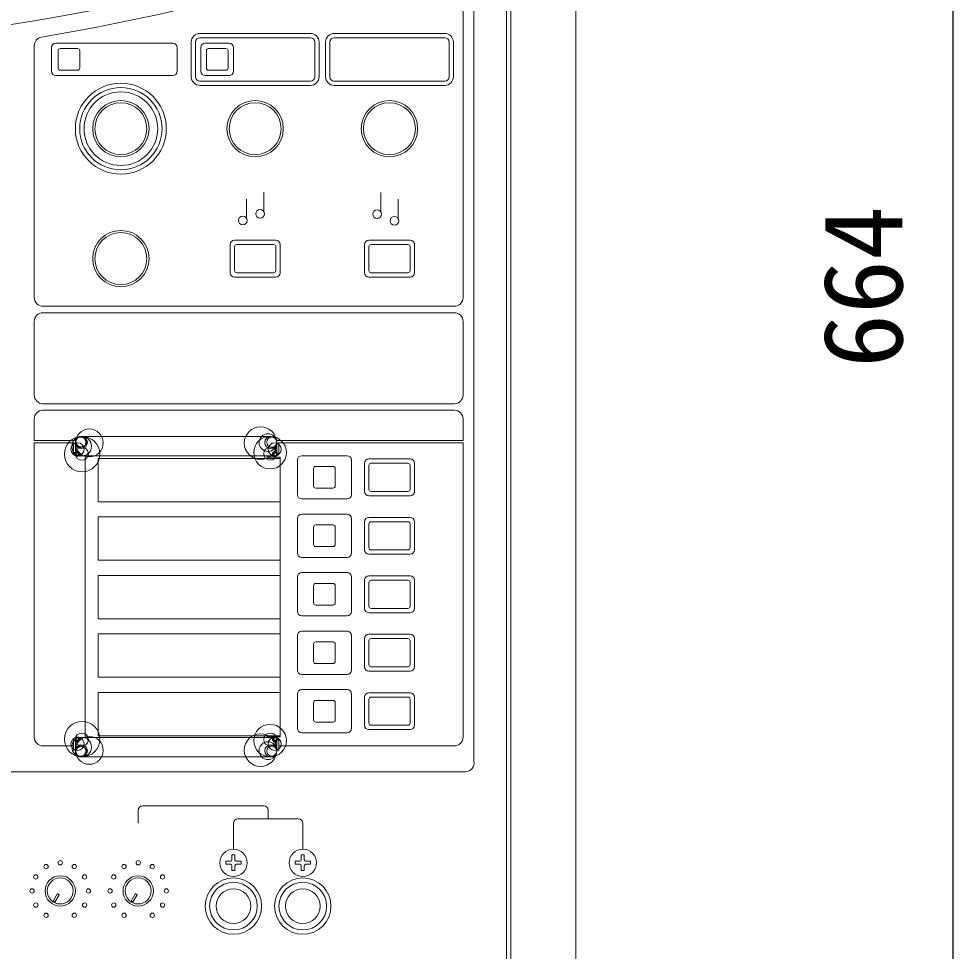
# Model space of a CAD drawing. Units: millimetres, scale not verified. Extents: x -62 to 63, y -117 to 117.
# Drawn here: x -10.86 to 10.71, y 31.15 to 52.68 of the extents above; entities that cross this region are included whole.
import ezdxf
from ezdxf.enums import TextEntityAlignment as Align

# ---------------------------------------------------------------- set-up
doc = ezdxf.new("R2010")
doc.units = ezdxf.units.MM
doc.header["$LTSCALE"] = 0.125
doc.layers.add('0-5_GAIKEI', color=1, linetype='Continuous', lineweight=18)
doc.layers.add('0-6_SUNPO', color=7, linetype='Continuous')
doc.styles.add('ＭＳ ゴシック', font='')
doc.styles.get('ＭＳ ゴシック').set_extended_font_data('MS Gothic')

# ---------------------------------------------------------------- blocks, each defined once
blk = doc.blocks.new('D1')
at = {"layer": '0-6_SUNPO'}
blk.add_line((75.2019, 383.3), (75.2019, 444.7), dxfattribs=at)
at = {"layer": '0-6_SUNPO', "style": 'ＭＳ ゴシック'}
blk.add_text('664', height=1.833, rotation=90, dxfattribs=at).set_placement((74.5769, 412.125), align=Align.BOTTOM_LEFT)

msp = doc.modelspace()

# ---------------------------------------------------------------- linework, layer by layer
at = {"layer": '0-5_GAIKEI'}
for p, q in [((0.4969, 79.6937), (0.4969, 13.2937)), ((0.3969, 13.3437), (0.3969, 63.2937)), ((-0.3531, 60.7937), (-0.3531, 35.536)), ((-0.6031, 46.2437), (-0.6031, 60.5437)), ((-4.1281, 52.3437), (-6.6781, 52.3437)), ((-4.1281, 52.2437), (-6.6781, 52.2437)), ((-1.0281, 52.3437), (-3.5781, 52.3437)), ((-1.0281, 52.2437), (-3.5781, 52.2437)), ((-10.5031, 52.0592), (-10.5031, 46.2437)), ((-10.1031, 51.4687), (-10.1031, 52.0187)), ((-10.0031, 52.1187), (-7.3031, 52.1187)), ((-9.9031, 51.9937), (-9.5031, 51.9937)), ((-7.2031, 52.0187), (-7.2031, 51.4687)), ((-6.8781, 52.1437), (-6.8781, 51.3437)), ((-6.7781, 52.1437), (-6.7781, 51.3437)), ((-6.6531, 51.4687), (-6.6531, 52.0187)), ((-6.5531, 52.1187), (-6.0031, 52.1187)), ((-6.4781, 51.9937), (-6.0781, 51.9937)), ((-5.9031, 52.0187), (-5.9031, 51.4687)), ((-4.0281, 51.3437), (-4.0281, 52.1437)), ((-3.9281, 51.3437), (-3.9281, 52.1437)), ((-3.7781, 52.1437), (-3.7781, 51.3437)), ((-3.6781, 52.1437), (-3.6781, 51.3437)), ((-0.9281, 51.3437), (-0.9281, 52.1437)), ((-0.8281, 51.3437), (-0.8281, 52.1437)), ((-9.9531, 51.5437), (-9.9531, 51.9437)), ((-9.4531, 51.9437), (-9.4531, 51.5437)), ((-6.5281, 51.5437), (-6.5281, 51.9437)), ((-6.0281, 51.9437), (-6.0281, 51.5437)), ((-7.3031, 51.3687), (-10.0031, 51.3687)), ((-9.5031, 51.4937), (-9.9031, 51.4937)), ((-6.0031, 51.3687), (-6.5531, 51.3687)), ((-6.0781, 51.4937), (-6.4781, 51.4937)), ((-6.6781, 51.2437), (-4.1281, 51.2437)), ((-6.6781, 51.1437), (-4.1281, 51.1437)), ((-3.5781, 51.2437), (-1.0281, 51.2437)), ((-3.5781, 51.1437), (-1.0281, 51.1437)), ((-5.2031, 48.2252), (-5.2031, 48.6752)), ((-2.5031, 48.2187), (-2.5031, 48.6687)), ((-5.6031, 48.0752), (-5.6031, 48.5252)), ((-2.1031, 48.0687), (-2.1031, 48.5187)), ((-5.9781, 46.8187), (-5.9781, 47.4687)), ((-5.8781, 47.5687), (-4.9281, 47.5687)), ((-5.8281, 47.4687), (-4.9781, 47.4687)), ((-4.8281, 47.4687), (-4.8281, 46.8187)), ((-2.8781, 46.8187), (-2.8781, 47.4687)), ((-2.7781, 47.5687), (-1.8281, 47.5687)), ((-2.7281, 47.4687), (-1.8781, 47.4687)), ((-1.7281, 47.4687), (-1.7281, 46.8187)), ((-5.8781, 46.8687), (-5.8781, 47.4187)), ((-4.9281, 47.4187), (-4.9281, 46.8687)), ((-2.7781, 46.8687), (-2.7781, 47.4187)), ((-1.8281, 47.4187), (-1.8281, 46.8687)), ((-4.9781, 46.8187), (-5.8281, 46.8187)), ((-1.8781, 46.8187), (-2.7281, 46.8187)), ((-4.9281, 46.7187), (-5.8781, 46.7187)), ((-1.8281, 46.7187), (-2.7781, 46.7187)), ((-10.3031, 46.0437), (-0.8031, 46.0437)), ((-0.8031, 45.8937), (-10.3031, 45.8937)), ((-10.5031, 45.6937), (-10.5031, 43.9937)), ((-0.6031, 43.9937), (-0.6031, 45.6937)), ((-10.3031, 43.7937), (-0.8031, 43.7937)), ((-10.3031, 43.6437), (-0.8031, 43.6437)), ((-10.5031, 42.9437), (-10.5031, 43.4437)), ((-0.6031, 42.9437), (-0.6031, 43.4437)), ((-9.5457, 42.9437), (-10.5031, 42.9437)), ((-9.4133, 43.0387), (-5.0429, 43.0387)), ((-0.6031, 42.9437), (-4.9104, 42.9437)), ((-10.5031, 42.8937), (-10.5031, 36.0937)), ((-9.5981, 42.8937), (-10.5031, 42.8937)), ((-9.5981, 42.6413), (-9.5981, 42.8861)), ((-9.5531, 42.8861), (-9.5981, 42.8861)), ((-9.5531, 42.6287), (-9.5531, 42.8989)), ((-4.9031, 42.8989), (-4.9031, 42.6287)), ((-4.8581, 42.8861), (-4.9031, 42.8861)), ((-0.6031, 42.8937), (-4.8581, 42.8937)), ((-4.8581, 42.6413), (-4.8581, 42.8861)), ((-0.6031, 36.0937), (-0.6031, 42.8937)), ((-9.5531, 42.6413), (-9.5981, 42.6413)), ((-9.3545, 42.5887), (-9.5131, 42.5887)), ((-9.3531, 42.5929), (-9.3545, 42.5887)), ((-5.1031, 42.5929), (-9.3531, 42.5929)), ((-9.3281, 42.5929), (-9.3281, 36.0845)), ((-9.0281, 42.5287), (-9.0281, 41.5287)), ((-9.0281, 42.5287), (-4.8281, 42.5287)), ((-5.1281, 42.5587), (-5.1281, 42.5929)), ((-5.1281, 42.5587), (-4.8281, 42.5587)), ((-5.1031, 42.5929), (-5.1017, 42.5887)), ((-4.943, 42.5887), (-5.1017, 42.5887)), ((-4.8581, 42.6413), (-4.9031, 42.6413)), ((-4.8281, 36.0987), (-4.8281, 42.5587)), ((-3.2781, 42.5937), (-4.3281, 42.5937)), ((-2.7781, 42.5187), (-1.8281, 42.5187)), ((-4.4281, 42.4937), (-4.4281, 41.6937)), ((-4.0531, 41.8937), (-4.0531, 42.2937)), ((-4.0031, 42.3437), (-3.6031, 42.3437)), ((-3.5531, 42.2937), (-3.5531, 41.8937)), ((-3.1781, 41.6937), (-3.1781, 42.4937)), ((-2.8781, 41.7687), (-2.8781, 42.4187)), ((-2.7781, 41.8187), (-2.7781, 42.3687)), ((-2.7281, 42.4187), (-1.8781, 42.4187)), ((-1.8281, 42.3687), (-1.8281, 41.8187)), ((-1.7281, 42.4187), (-1.7281, 41.7687)), ((-3.6031, 41.8437), (-4.0031, 41.8437)), ((-1.8281, 41.6687), (-2.7781, 41.6687)), ((-1.8781, 41.7687), (-2.7281, 41.7687)), ((-9.0281, 41.5287), (-4.8281, 41.5287)), ((-4.3281, 41.5937), (-3.2781, 41.5937)), ((-3.2781, 41.2437), (-4.3281, 41.2437)), ((-9.0281, 41.1787), (-9.0281, 40.1787)), ((-9.0281, 41.1787), (-4.8281, 41.1787)), ((-4.4281, 41.1437), (-4.4281, 40.3437)), ((-4.0031, 40.9937), (-3.6031, 40.9937)), ((-3.1781, 40.3437), (-3.1781, 41.1437)), ((-2.8781, 40.4187), (-2.8781, 41.0687)), ((-2.7781, 41.1687), (-1.8281, 41.1687)), ((-2.7781, 40.4687), (-2.7781, 41.0187)), ((-2.7281, 41.0687), (-1.8781, 41.0687)), ((-1.8281, 41.0187), (-1.8281, 40.4687)), ((-1.7281, 41.0687), (-1.7281, 40.4187)), ((-4.0531, 40.5437), (-4.0531, 40.9437)), ((-3.5531, 40.9437), (-3.5531, 40.5437)), ((-3.6031, 40.4937), (-4.0031, 40.4937)), ((-1.8781, 40.4187), (-2.7281, 40.4187)), ((-9.0281, 40.1787), (-4.8281, 40.1787)), ((-4.3281, 40.2437), (-3.2781, 40.2437)), ((-1.8281, 40.3187), (-2.7781, 40.3187)), ((-9.0281, 39.8287), (-9.0281, 38.8287)), ((-9.0281, 39.8287), (-4.8281, 39.8287)), ((-4.4281, 39.7937), (-4.4281, 38.9937)), ((-3.2781, 39.8937), (-4.3281, 39.8937)), ((-3.1781, 38.9937), (-3.1781, 39.7937)), ((-2.8781, 39.0687), (-2.8781, 39.7187)), ((-2.7781, 39.8187), (-1.8281, 39.8187)), ((-2.7281, 39.7187), (-1.8781, 39.7187)), ((-1.7281, 39.7187), (-1.7281, 39.0687)), ((-4.0531, 39.1937), (-4.0531, 39.5937)), ((-4.0031, 39.6437), (-3.6031, 39.6437)), ((-3.5531, 39.5937), (-3.5531, 39.1937)), ((-2.7781, 39.1187), (-2.7781, 39.6687)), ((-1.8281, 39.6687), (-1.8281, 39.1187)), ((-3.6031, 39.1437), (-4.0031, 39.1437)), ((-1.8781, 39.0687), (-2.7281, 39.0687)), ((-4.3281, 38.8937), (-3.2781, 38.8937)), ((-1.8281, 38.9687), (-2.7781, 38.9687)), ((-9.0281, 38.8287), (-4.8281, 38.8287)), ((-9.0281, 38.4787), (-9.0281, 37.4787)), ((-9.0281, 38.4787), (-4.8281, 38.4787)), ((-4.4281, 38.4437), (-4.4281, 37.6437)), ((-3.2781, 38.5437), (-4.3281, 38.5437)), ((-3.1781, 37.6437), (-3.1781, 38.4437)), ((-2.7781, 38.4687), (-1.8281, 38.4687)), ((-4.0531, 37.8437), (-4.0531, 38.2437)), ((-4.0031, 38.2937), (-3.6031, 38.2937)), ((-3.5531, 38.2437), (-3.5531, 37.8437)), ((-2.8781, 37.7187), (-2.8781, 38.3687)), ((-2.7781, 37.7687), (-2.7781, 38.3187)), ((-2.7281, 38.3687), (-1.8781, 38.3687)), ((-1.8281, 38.3187), (-1.8281, 37.7687)), ((-1.7281, 38.3687), (-1.7281, 37.7187)), ((-3.6031, 37.7937), (-4.0031, 37.7937)), ((-4.3281, 37.5437), (-3.2781, 37.5437)), ((-1.8281, 37.6187), (-2.7781, 37.6187)), ((-1.8781, 37.7187), (-2.7281, 37.7187)), ((-9.0281, 37.4787), (-4.8281, 37.4787)), ((-9.0281, 37.1287), (-9.0281, 36.1287)), ((-9.0281, 37.1287), (-4.8281, 37.1287)), ((-3.2781, 37.1937), (-4.3281, 37.1937)), ((-2.7781, 37.1187), (-1.8281, 37.1187)), ((-4.4281, 37.0937), (-4.4281, 36.2937)), ((-4.0531, 36.4937), (-4.0531, 36.8937)), ((-4.0031, 36.9437), (-3.6031, 36.9437)), ((-3.5531, 36.8937), (-3.5531, 36.4937)), ((-3.1781, 36.2937), (-3.1781, 37.0937)), ((-2.8781, 36.3687), (-2.8781, 37.0187)), ((-2.7781, 36.4187), (-2.7781, 36.9687)), ((-2.7281, 37.0187), (-1.8781, 37.0187)), ((-1.8281, 36.9687), (-1.8281, 36.4187)), ((-1.7281, 37.0187), (-1.7281, 36.3687)), ((-3.6031, 36.4437), (-4.0031, 36.4437)), ((-1.8281, 36.2687), (-2.7781, 36.2687)), ((-1.8781, 36.3687), (-2.7281, 36.3687)), ((-9.5981, 36.0361), (-9.5531, 36.0361)), ((-9.5981, 35.7913), (-9.5981, 36.0361)), ((-9.5531, 35.7785), (-9.5531, 36.0488)), ((-9.5131, 36.0887), (-9.3545, 36.0887)), ((-9.3545, 36.0887), (-9.3531, 36.0845)), ((-9.3531, 36.0845), (-5.1031, 36.0845)), ((-9.0281, 36.1287), (-4.8281, 36.1287)), ((-5.1281, 36.0987), (-4.8281, 36.0987)), ((-5.1281, 36.0845), (-5.1281, 36.0987)), ((-5.1017, 36.0887), (-5.1031, 36.0845)), ((-5.1017, 36.0887), (-4.943, 36.0887)), ((-4.9031, 36.0488), (-4.9031, 35.7785)), ((-4.9031, 36.0361), (-4.8581, 36.0361)), ((-4.8581, 35.7913), (-4.8581, 36.0361)), ((-4.3281, 36.1937), (-3.2781, 36.1937)), ((-10.3031, 35.8937), (-9.5981, 35.8937)), ((-4.8581, 35.8937), (-0.8031, 35.8937)), ((-9.5981, 35.7913), (-9.5531, 35.7913)), ((-5.0429, 35.6387), (-9.4133, 35.6387)), ((-4.9031, 35.7913), (-4.8581, 35.7913)), ((-31.8031, 35.2937), (-0.5531, 35.2937)), ((-8.1031, 34.4055), (-8.1031, 34.1057)), ((-8.0031, 34.5055), (-5.2031, 34.5055)), ((-5.1031, 34.4055), (-5.1031, 34.2055)), ((-5.9031, 34.1055), (-5.9031, 33.5087)), ((-4.4031, 34.2055), (-5.8031, 34.2055)), ((-4.3031, 34.1055), (-4.3031, 33.5087)), ((-6.0831, 33.2287), (-6.0831, 33.1587)), ((-6.0831, 33.2287), (-5.9731, 33.2287)), ((-5.9381, 33.3737), (-5.8681, 33.3737)), ((-5.9381, 33.3737), (-5.9381, 33.2637)), ((-5.8681, 33.3737), (-5.8681, 33.2637)), ((-5.8331, 33.2287), (-5.7231, 33.2287)), ((-5.7231, 33.2287), (-5.7231, 33.1587)), ((-4.4831, 33.2287), (-4.3731, 33.2287)), ((-4.4831, 33.2287), (-4.4831, 33.1587)), ((-4.3381, 33.3737), (-4.3381, 33.2637)), ((-4.3381, 33.3737), (-4.2681, 33.3737)), ((-4.2681, 33.3737), (-4.2681, 33.2637)), ((-4.2331, 33.2287), (-4.1231, 33.2287)), ((-4.1231, 33.2287), (-4.1231, 33.1587)), ((-6.0831, 33.1587), (-5.9731, 33.1587)), ((-5.9381, 33.1237), (-5.9381, 33.0137)), ((-5.9381, 33.0137), (-5.8681, 33.0137)), ((-5.8681, 33.1237), (-5.8681, 33.0137)), ((-5.8331, 33.1587), (-5.7231, 33.1587)), ((-4.4831, 33.1587), (-4.3731, 33.1587)), ((-4.3381, 33.1237), (-4.3381, 33.0137)), ((-4.3381, 33.0137), (-4.2681, 33.0137)), ((-4.2681, 33.1237), (-4.2681, 33.0137)), ((-4.2331, 33.1587), (-4.1231, 33.1587)), ((-9.9682, 32.4809), (-10.0682, 32.3077)), ((-10.0249, 32.2827), (-9.9249, 32.4559)), ((-9.9249, 32.4559), (-9.9682, 32.4809)), ((-8.1682, 32.4809), (-8.2682, 32.3077)), ((-8.2249, 32.2827), (-8.1249, 32.4559)), ((-8.1249, 32.4559), (-8.1682, 32.4809)), ((-10.0682, 32.3077), (-10.0249, 32.2827)), ((-8.2682, 32.3077), (-8.2249, 32.2827))]:
    msp.add_line(p, q, dxfattribs=at)
at = {"layer": '0-5_GAIKEI', "color": 7}
msp.add_line((1.9969, 13.4437), (1.9969, 79.5437), dxfattribs=at)
at = {"layer": '0-5_GAIKEI'}
for centre, radius in [((-8.5031, 50.1437), 1.05), ((-8.5031, 50.1437), 0.95), ((-8.5031, 50.1437), 0.85), ((-8.5031, 50.1437), 0.65), ((-8.5031, 50.1437), 0.6), ((-5.4031, 50.1437), 0.65), ((-5.4031, 50.1437), 0.6), ((-2.3031, 50.1437), 0.65), ((-2.3031, 50.1437), 0.6), ((-5.6897, 48.0252), 0.1), ((-5.2897, 48.1752), 0.1), ((-2.5897, 48.1687), 0.1), ((-2.1897, 48.0187), 0.1), ((-8.5031, 47.1437), 0.65), ((-8.5031, 47.1437), 0.6), ((-9.2316, 42.888), 0.3216), ((-5.2789, 42.8831), 0.3762), ((-9.3975, 42.6298), 0.4092), ((-9.4083, 42.8119), 0.2268), ((-9.4133, 42.899), 0.1398), ((-9.4313, 42.9028), 0.1215), ((-9.4174, 42.9171), 0.1212), ((-5.0587, 42.663), 0.376), ((-5.1076, 42.895), 0.2044), ((-5.0429, 42.8989), 0.1398), ((-5.0407, 42.8983), 0.1401), ((-5.0196, 42.9043), 0.116), ((-9.5036, 42.7396), 0.1512), ((-9.4022, 42.6382), 0.1512), ((-5.0539, 42.6382), 0.1512), ((-4.9526, 42.7396), 0.1512), ((-9.5126, 42.6386), 0.0498), ((-9.5131, 42.6287), 0.04), ((-9.5003, 42.6295), 0.0527), ((-9.5192, 42.6266), 0.0336), ((-9.515, 42.6234), 0.0344), ((-4.9529, 42.6292), 0.0498), ((-4.9439, 42.6416), 0.0527), ((-4.9431, 42.6287), 0.04), ((-4.941, 42.6226), 0.0336), ((-4.9378, 42.6268), 0.0344), ((-9.3975, 36.0476), 0.4092), ((-5.0587, 36.0144), 0.376), ((-9.5036, 35.9378), 0.1512), ((-9.4083, 35.8655), 0.2268), ((-9.5126, 36.0389), 0.0498), ((-9.4022, 36.0392), 0.1512), ((-9.2316, 35.7895), 0.3216), ((-9.5131, 36.0487), 0.04), ((-9.5003, 36.0479), 0.0527), ((-9.5192, 36.0508), 0.0336), ((-9.515, 36.054), 0.0344), ((-5.2789, 35.7943), 0.3762), ((-5.0539, 36.0392), 0.1512), ((-4.9526, 35.9378), 0.1512), ((-4.9529, 36.0483), 0.0498), ((-4.9439, 36.0359), 0.0527), ((-4.9431, 36.0487), 0.04), ((-4.941, 36.0548), 0.0336), ((-4.9378, 36.0506), 0.0344), ((-9.4133, 35.7785), 0.1398), ((-9.4313, 35.7747), 0.1215), ((-9.4174, 35.7603), 0.1212), ((-5.1076, 35.7824), 0.2044), ((-5.0429, 35.7785), 0.1398), ((-5.0407, 35.7791), 0.1401), ((-5.0196, 35.7732), 0.116), ((-5.9031, 33.1937), 0.315), ((-4.3031, 33.1937), 0.315), ((-9.9031, 33.1937), 0.05), ((-8.1031, 33.1937), 0.05), ((-10.2281, 33.1066), 0.05), ((-9.5781, 33.1066), 0.05), ((-8.4281, 33.1066), 0.05), ((-7.7781, 33.1066), 0.05), ((-10.466, 32.8687), 0.05), ((-9.9031, 32.5437), 0.35), ((-9.9031, 32.5437), 0.3), ((-9.3402, 32.8687), 0.05), ((-8.666, 32.8687), 0.05), ((-8.1031, 32.5437), 0.35), ((-8.1031, 32.5437), 0.3), ((-7.5402, 32.8687), 0.05), ((-4.3031, 32.1937), 0.65), ((-10.5531, 32.5437), 0.05), ((-9.2531, 32.5437), 0.05), ((-8.7531, 32.5437), 0.05), ((-7.4531, 32.5437), 0.05), ((-5.9031, 32.1937), 0.55), ((-5.9031, 32.1937), 0.4), ((-4.3031, 32.1937), 0.55), ((-4.3031, 32.1937), 0.4), ((-10.466, 32.2187), 0.05), ((-9.3402, 32.2187), 0.05), ((-8.666, 32.2187), 0.05), ((-7.5402, 32.2187), 0.05), ((-10.2281, 31.9808), 0.05), ((-9.5781, 31.9808), 0.05), ((-8.4281, 31.9808), 0.05), ((-7.7781, 31.9808), 0.05)]:
    msp.add_circle(centre, radius, dxfattribs=at)
for centre, radius, start, end in [((-20.5031, 111.7305), 59.9368, 250.74457, 289.32343), ((-20.5031, 111.7305), 60.3368, 279.70019, 288.99115), ((-10.3031, 52.0592), 0.2, 99.70019, 180), ((-6.6781, 52.1437), 0.2, 90, 180), ((-6.6781, 52.1437), 0.1, 90, 180), ((-4.1281, 52.1437), 0.2, 0, 90), ((-4.1281, 52.1437), 0.1, 0, 90), ((-3.5781, 52.1437), 0.2, 90, 180), ((-3.5781, 52.1437), 0.1, 90, 180), ((-1.0281, 52.1437), 0.2, 0, 90), ((-1.0281, 52.1437), 0.1, 0, 90), ((-10.0031, 52.0187), 0.1, 90, 180), ((-9.9031, 51.9437), 0.05, 90, 180), ((-9.5031, 51.9437), 0.05, 0, 90), ((-7.3031, 52.0187), 0.1, 0, 90), ((-6.5531, 52.0187), 0.1, 90, 180), ((-6.4781, 51.9437), 0.05, 90, 180), ((-6.0781, 51.9437), 0.05, 0, 90), ((-6.0031, 52.0187), 0.1, 0, 90), ((-10.0031, 51.4687), 0.1, 180, 270), ((-9.9031, 51.5437), 0.05, 180, 270), ((-9.5031, 51.5437), 0.05, 270, 0), ((-7.3031, 51.4687), 0.1, 270, 0), ((-6.5531, 51.4687), 0.1, 180, 270), ((-6.4781, 51.5437), 0.05, 180, 270), ((-6.0781, 51.5437), 0.05, 270, 0), ((-6.0031, 51.4687), 0.1, 270, 0), ((-6.6781, 51.3437), 0.2, 180, 270), ((-6.6781, 51.3437), 0.1, 180, 270), ((-4.1281, 51.3437), 0.1, 270, 0), ((-4.1281, 51.3437), 0.2, 270, 0), ((-3.5781, 51.3437), 0.2, 180, 270), ((-3.5781, 51.3437), 0.1, 180, 270), ((-1.0281, 51.3437), 0.2, 270, 0), ((-1.0281, 51.3437), 0.1, 270, 0), ((-5.8781, 47.4687), 0.1, 90, 180), ((-5.8281, 47.4187), 0.05, 90, 180), ((-4.9781, 47.4187), 0.05, 0, 90), ((-4.9281, 47.4687), 0.1, 0, 90), ((-2.7781, 47.4687), 0.1, 90, 180), ((-2.7281, 47.4187), 0.05, 90, 180), ((-1.8781, 47.4187), 0.05, 0, 90), ((-1.8281, 47.4687), 0.1, 0, 90), ((-5.8781, 46.8187), 0.1, 180, 270), ((-5.8281, 46.8687), 0.05, 180, 270), ((-4.9781, 46.8687), 0.05, 270, 0), ((-4.9281, 46.8187), 0.1, 270, 0), ((-2.7781, 46.8187), 0.1, 180, 270), ((-2.7281, 46.8687), 0.05, 180, 270), ((-1.8781, 46.8687), 0.05, 270, 0), ((-1.8281, 46.8187), 0.1, 270, 0), ((-10.3031, 46.2437), 0.2, 180, 270), ((-0.8031, 46.2437), 0.2, 270, 0), ((-10.3031, 45.6937), 0.2, 90, 180), ((-0.8031, 45.6937), 0.2, 0, 90), ((-10.3031, 43.9937), 0.2, 180, 270), ((-0.8031, 43.9937), 0.2, 270, 0), ((-10.3031, 43.4437), 0.2, 90, 180), ((-0.8031, 43.4437), 0.2, 0, 90), ((-4.3281, 42.4937), 0.1, 90, 180), ((-3.2781, 42.4937), 0.1, 0, 90), ((-2.7781, 42.4187), 0.1, 90, 180), ((-1.8281, 42.4187), 0.1, 0, 90), ((-4.0031, 42.2937), 0.05, 90, 180), ((-3.6031, 42.2937), 0.05, 0, 90), ((-2.7281, 42.3687), 0.05, 90, 180), ((-1.8781, 42.3687), 0.05, 0, 90), ((-4.0031, 41.8937), 0.05, 180, 270), ((-3.6031, 41.8937), 0.05, 270, 0), ((-4.3281, 41.6937), 0.1, 180, 270), ((-3.2781, 41.6937), 0.1, 270, 0), ((-2.7781, 41.7687), 0.1, 180, 270), ((-2.7281, 41.8187), 0.05, 180, 270), ((-1.8781, 41.8187), 0.05, 270, 0), ((-1.8281, 41.7687), 0.1, 270, 0), ((-4.3281, 41.1437), 0.1, 90, 180), ((-3.2781, 41.1437), 0.1, 0, 90), ((-4.0031, 40.9437), 0.05, 90, 180), ((-3.6031, 40.9437), 0.05, 0, 90), ((-2.7781, 41.0687), 0.1, 90, 180), ((-2.7281, 41.0187), 0.05, 90, 180), ((-1.8781, 41.0187), 0.05, 0, 90), ((-1.8281, 41.0687), 0.1, 0, 90), ((-4.3281, 40.3437), 0.1, 180, 270), ((-4.0031, 40.5437), 0.05, 180, 270), ((-3.6031, 40.5437), 0.05, 270, 0), ((-3.2781, 40.3437), 0.1, 270, 0), ((-2.7781, 40.4187), 0.1, 180, 270), ((-2.7281, 40.4687), 0.05, 180, 270), ((-1.8781, 40.4687), 0.05, 270, 0), ((-1.8281, 40.4187), 0.1, 270, 0), ((-4.3281, 39.7937), 0.1, 90, 180), ((-3.2781, 39.7937), 0.1, 0, 90), ((-2.7781, 39.7187), 0.1, 90, 180), ((-2.7281, 39.6687), 0.05, 90, 180), ((-1.8781, 39.6687), 0.05, 0, 90), ((-1.8281, 39.7187), 0.1, 0, 90), ((-4.0031, 39.5937), 0.05, 90, 180), ((-3.6031, 39.5937), 0.05, 0, 90), ((-4.0031, 39.1937), 0.05, 180, 270), ((-3.6031, 39.1937), 0.05, 270, 0), ((-2.7781, 39.0687), 0.1, 180, 270), ((-2.7281, 39.1187), 0.05, 180, 270), ((-1.8781, 39.1187), 0.05, 270, 0), ((-1.8281, 39.0687), 0.1, 270, 0), ((-4.3281, 38.9937), 0.1, 180, 270), ((-3.2781, 38.9937), 0.1, 270, 0), ((-4.3281, 38.4437), 0.1, 90, 180), ((-3.2781, 38.4437), 0.1, 0, 90), ((-2.7781, 38.3687), 0.1, 90, 180), ((-1.8281, 38.3687), 0.1, 0, 90), ((-4.0031, 38.2437), 0.05, 90, 180), ((-3.6031, 38.2437), 0.05, 0, 90), ((-2.7281, 38.3187), 0.05, 90, 180), ((-1.8781, 38.3187), 0.05, 0, 90), ((-4.0031, 37.8437), 0.05, 180, 270), ((-3.6031, 37.8437), 0.05, 270, 0), ((-2.7281, 37.7687), 0.05, 180, 270), ((-1.8781, 37.7687), 0.05, 270, 0), ((-4.3281, 37.6437), 0.1, 180, 270), ((-3.2781, 37.6437), 0.1, 270, 0), ((-2.7781, 37.7187), 0.1, 180, 270), ((-1.8281, 37.7187), 0.1, 270, 0), ((-4.3281, 37.0937), 0.1, 90, 180), ((-3.2781, 37.0937), 0.1, 0, 90), ((-2.7781, 37.0187), 0.1, 90, 180), ((-1.8281, 37.0187), 0.1, 0, 90), ((-4.0031, 36.8937), 0.05, 90, 180), ((-3.6031, 36.8937), 0.05, 0, 90), ((-2.7281, 36.9687), 0.05, 90, 180), ((-1.8781, 36.9687), 0.05, 0, 90), ((-4.0031, 36.4937), 0.05, 180, 270), ((-3.6031, 36.4937), 0.05, 270, 0), ((-4.3281, 36.2937), 0.1, 180, 270), ((-3.2781, 36.2937), 0.1, 270, 0), ((-2.7781, 36.3687), 0.1, 180, 270), ((-2.7281, 36.4187), 0.05, 180, 270), ((-1.8781, 36.4187), 0.05, 270, 0), ((-1.8281, 36.3687), 0.1, 270, 0), ((-10.3031, 36.0937), 0.2, 180, 270), ((-0.8031, 36.0937), 0.2, 270, 0), ((-0.5492, 35.4968), 0.2, 270, 11.30886), ((-8.0031, 34.4055), 0.1, 90, 180), ((-5.2031, 34.4055), 0.1, 0, 90), ((-5.8031, 34.1055), 0.1, 90, 180), ((-4.4031, 34.1055), 0.1, 0, 90), ((-5.9731, 33.2637), 0.035, 270, 0), ((-5.8331, 33.2637), 0.035, 180, 270), ((-4.3731, 33.2637), 0.035, 270, 0), ((-4.2331, 33.2637), 0.035, 180, 270), ((-5.9731, 33.1237), 0.035, 0, 90), ((-5.8331, 33.1237), 0.035, 90, 180), ((-4.3731, 33.1237), 0.035, 0, 90), ((-4.2331, 33.1237), 0.035, 90, 180), ((-5.9031, 32.1937), 0.65, 90, 89.99991)]:
    msp.add_arc(centre, radius, start, end, dxfattribs=at)

# ---------------------------------------------------------------- block references
at = {"layer": '0-6_SUNPO'}
msp.add_blockref('D1', (-64.4897, -367.5063), dxfattribs=at)

doc.saveas('drawing.dxf')
